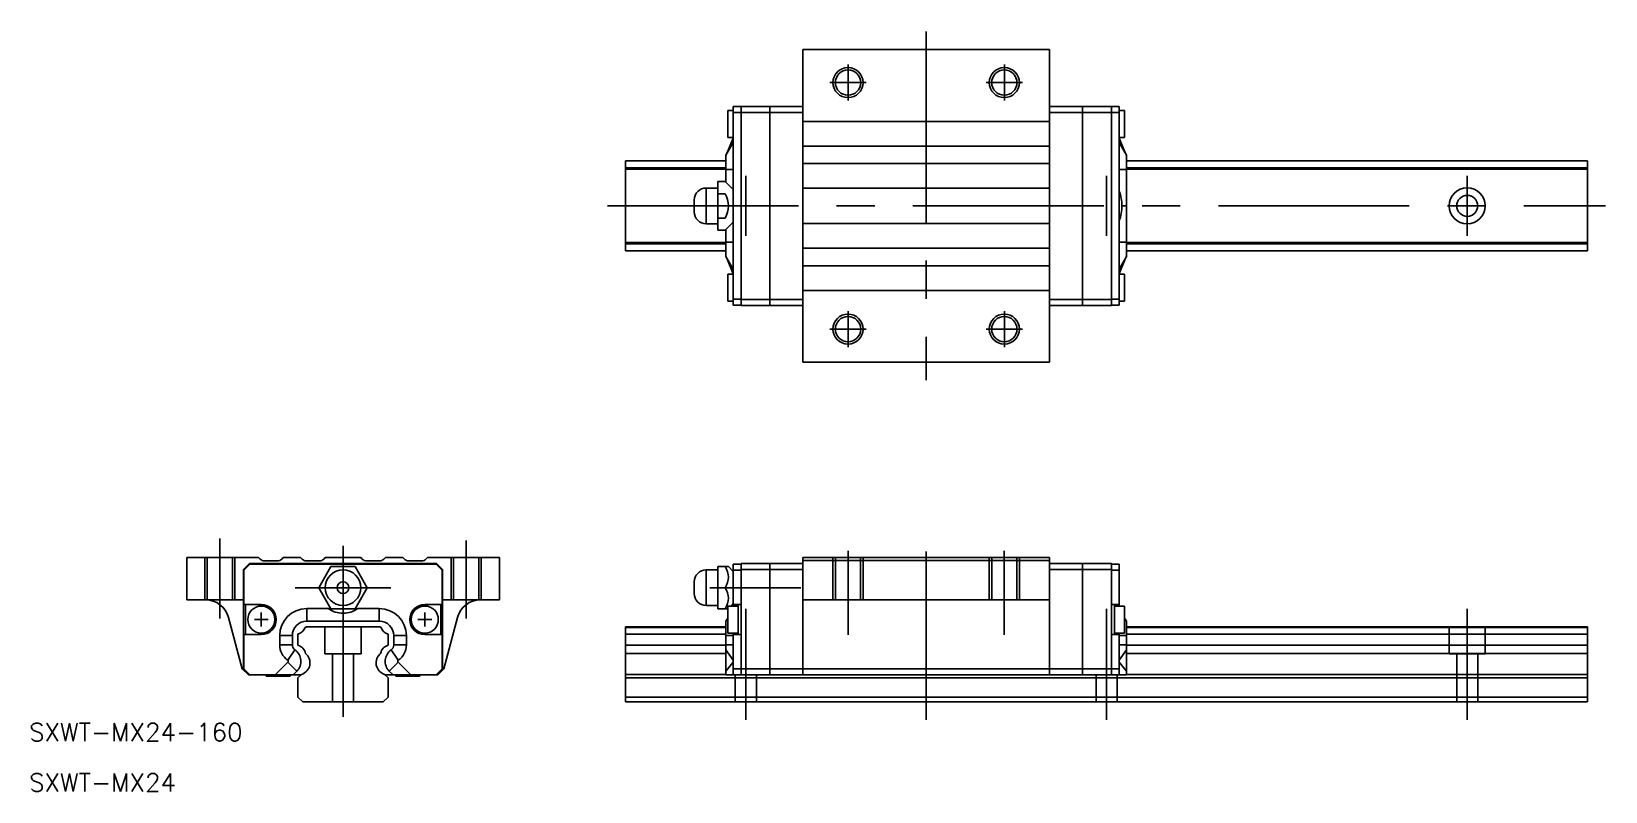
# Model space of a CAD drawing. Extents: x -52 to 210, y -15 to 112.
import ezdxf

# ---------------------------------------------------------------- set-up
doc = ezdxf.new("R2010")
doc.units = 0
doc.linetypes.add('CENTER', pattern=[50.8, 31.75, -6.35, 6.35, -6.35])
doc.linetypes.add('DASHED', pattern=[19.05, 12.7, -6.35])
doc.layers.get('0').update_dxf_attribs({"linetype": 'CONTINUOUS'})
doc.layers.add('CENTER', color=1, linetype='CENTER')
doc.styles.get("Standard").update_dxf_attribs({"font": 'txt.shx', "height": 3, "bigfont": 'bigfont.shx'})

msp = doc.modelspace()

# ---------------------------------------------------------------- linework, layer by layer
at = {"color": 7, "linetype": 'CONTINUOUS'}
for p, q in [((76.5, 108.500019), (76.5, 56.500019)), ((117.5, 108.500019), (76.5, 108.500019)), ((117.5, 56.500019), (117.5, 108.500019)), ((64.9, 98.350019), (64, 98.350019)), ((64, 93.850019), (64, 98.350019)), ((64.9, 98.000019), (64.9, 99.000019)), ((64.9, 99.000019), (66.2, 99.000019)), ((64.9, 67.000019), (64.9, 98.000019)), ((64.9, 98.000019), (66.2, 98.000019)), ((66.2, 99.050019), (76.5, 99.050019)), ((66.2, 98.050019), (66.2, 99.050019)), ((66.2, 98.050019), (76.5, 98.050019)), ((66.2, 93.148194), (66.2, 98.050019)), ((71, 65.950019), (71, 99.050019)), ((127.8, 99.050019), (117.5, 99.050019)), ((127.8, 98.050019), (117.5, 98.050019)), ((123, 65.950019), (123, 99.050019)), ((127.8, 98.050019), (127.8, 99.050019)), ((129.1, 99.000019), (127.8, 99.000019)), ((127.8, 66.950019), (127.8, 98.050019)), ((129.1, 98.000019), (127.8, 98.000019)), ((129.1, 98.000019), (129.1, 99.000019)), ((130, 98.350019), (129.1, 98.350019)), ((129.1, 67.000019), (129.1, 98.000019)), ((130, 93.850019), (130, 98.350019)), ((117.5, 96.550019), (76.5, 96.550019)), ((64.899864, 93.030018), (63.7, 90.930018)), ((64.899864, 93.030018), (63.7, 90.930018)), ((64.899864, 93.785046), (63.858383, 91.207219)), ((64.899864, 93.785046), (63.858383, 91.207219)), ((64, 93.850019), (64.9, 93.850019)), ((64.899864, 93.785046), (64.9, 93.785046)), ((64.899864, 93.030018), (64.899864, 93.785046)), ((64.899864, 93.030018), (64.899864, 93.785046)), ((64.899864, 93.785046), (64.9, 93.785046)), ((64.899864, 93.030018), (64.9, 93.030018)), ((64.899864, 93.030018), (64.9, 93.030018)), ((66.2, 91.967055), (66.2, 93.148194)), ((66.2, 91.967055), (66.2, 93.148194)), ((66.2, 66.950019), (66.2, 91.967055)), ((76.5, 92.450019), (117.5, 92.450019)), ((129.1, 93.850019), (130, 93.850019)), ((129.100136, 93.785046), (129.1, 93.785046)), ((129.100136, 93.030018), (129.1, 93.030018)), ((129.100136, 93.785046), (130.141617, 91.207219)), ((129.100136, 93.030018), (129.100136, 93.785046)), ((129.100136, 93.030018), (130.3, 90.930018)), ((47, 90.000018), (63.7, 90.000018)), ((47, 90.000018), (47, 88.824817)), ((63.7, 90.930018), (63.7, 88.530018)), ((63.7, 90.930018), (63.7, 88.530018)), ((117.5, 89.550019), (76.5, 89.550019)), ((130.3, 90.930018), (130.3, 88.530018)), ((130.3, 90.000018), (207, 90.000018)), ((207, 90.000018), (207, 88.824817)), ((47, 88.824817), (63.7, 88.824817)), ((47, 88.600018), (47, 88.824817)), ((47, 88.600018), (63.7, 88.600018)), ((47, 76.40002), (47, 88.600018)), ((62.35, 84.520745), (62.35, 86.541471)), ((62.35, 86.541471), (63.558548, 86.541471)), ((64.9, 85.200019), (63.558548, 86.541471)), ((63.7, 88.530018), (64.899864, 88.530018)), ((63.7, 88.530018), (64.899864, 88.530018)), ((63.7, 86.400019), (63.7, 88.530018)), ((63.7, 86.400019), (63.7, 88.530018)), ((64.899864, 88.530018), (64.9, 88.530018)), ((64.899864, 88.530018), (64.9, 88.530018)), ((129.100136, 88.530018), (129.1, 88.530018)), ((130.3, 88.530018), (129.100136, 88.530018)), ((130.3, 88.824817), (207, 88.824817)), ((130.3, 88.600018), (207, 88.600018)), ((130.3, 82.500019), (130.3, 88.530018)), ((207, 88.600018), (207, 88.824817)), ((207, 76.40002), (207, 88.600018)), ((60.42, 85.470019), (60.42, 79.530019)), ((62.35, 85.470019), (60.42, 85.470019)), ((62.35, 80.479293), (62.35, 84.520745)), ((62.35, 84.520745), (63.558548, 84.520745)), ((76.5, 85.450019), (117.5, 85.450019)), ((129.1, 84.953914), (129.100119, 84.953914)), ((58.42, 81.530019), (58.42, 83.470019)), ((129.54573, 82.500019), (130.3, 82.500019)), ((130.3, 82.500019), (130.3, 76.47002)), ((60.42, 79.530019), (62.35, 79.530019)), ((62.35, 80.479293), (63.558548, 80.479293)), ((62.35, 78.458567), (62.35, 80.479293)), ((63.558548, 78.458567), (64.9, 79.800019)), ((63.7, 78.600019), (63.7, 76.47002)), ((76.5, 79.550019), (117.5, 79.550019)), ((129.1, 80.046124), (129.100119, 80.046124)), ((47, 76.40002), (63.7, 76.40002)), ((47, 76.40002), (47, 76.175221)), ((47, 76.175221), (63.7, 76.175221)), ((47, 75.00002), (47, 76.175221)), ((62.35, 78.458567), (63.558548, 78.458567)), ((63.7, 74.07002), (63.7, 76.47002)), ((63.7, 76.47002), (64.899864, 76.47002)), ((64.899864, 76.47002), (64.9, 76.47002)), ((129.100136, 76.47002), (129.1, 76.47002)), ((130.3, 76.47002), (129.100136, 76.47002)), ((130.3, 74.07002), (130.3, 76.47002)), ((130.3, 76.40002), (207, 76.40002)), ((130.3, 76.175221), (207, 76.175221)), ((207, 76.40002), (207, 76.175221)), ((207, 75.00002), (207, 76.175221)), ((47, 75.00002), (63.7, 75.00002)), ((64.899864, 71.97002), (63.7, 74.07002)), ((64.899864, 71.214992), (63.858383, 73.792819)), ((117.5, 75.450019), (76.5, 75.450019)), ((129.100136, 71.97002), (130.3, 74.07002)), ((129.100136, 71.214992), (130.141617, 73.792819)), ((130.3, 75.00002), (207, 75.00002)), ((64.9, 71.150019), (64, 71.150019)), ((64, 71.150019), (64, 66.650019)), ((64.899864, 71.97002), (64.9, 71.97002)), ((64.899864, 71.97002), (64.899864, 71.214992)), ((64.899864, 71.214992), (64.9, 71.214992)), ((76.5, 72.550019), (117.5, 72.550019)), ((129.100136, 71.97002), (129.1, 71.97002)), ((129.100136, 71.214992), (129.1, 71.214992)), ((130, 71.150019), (129.1, 71.150019)), ((129.100136, 71.97002), (129.100136, 71.214992)), ((130, 71.150019), (130, 66.650019)), ((117.5, 68.450019), (76.5, 68.450019)), ((64, 66.650019), (64.9, 66.650019)), ((64.9, 67.000019), (64.9, 66.000019)), ((64.9, 67.000019), (66.2, 67.000019)), ((64.9, 66.000019), (66.2, 66.000019)), ((66.2, 66.950019), (76.5, 66.950019)), ((66.2, 66.950019), (66.2, 65.950019)), ((66.2, 65.950019), (76.5, 65.950019)), ((127.8, 66.950019), (117.5, 66.950019)), ((127.8, 65.950019), (117.5, 65.950019)), ((129.1, 67.000019), (127.8, 67.000019)), ((127.8, 66.950019), (127.8, 65.950019)), ((129.1, 66.000019), (127.8, 66.000019)), ((129.1, 67.000019), (129.1, 66.000019)), ((129.1, 66.650019), (130, 66.650019)), ((117.5, 56.500019), (76.5, 56.500019)), ((-14.05, 24.000039), (-26, 24.000039)), ((-26, 24.000039), (-26, 17.000039)), ((-13.792893, 23.742932), (-14.05, 24.000039)), ((-9.95, 24.000039), (-10.207107, 23.742932)), ((-9.95, 24.000039), (-7.05, 24.000039)), ((-6.792893, 23.742932), (-7.05, 24.000039)), ((-2.95, 24.000039), (-3.207107, 23.742932)), ((2.95, 24.000039), (-2.95, 24.000039)), ((2.95, 24.000039), (3.207107, 23.742932)), ((6.792893, 23.742932), (7.05, 24.000039)), ((9.95, 24.000039), (7.05, 24.000039)), ((9.95, 24.000039), (10.207107, 23.742932)), ((13.792893, 23.742932), (14.05, 24.000039)), ((14.05, 24.000039), (26, 24.000039)), ((26, 24.000039), (26, 17.000039)), ((117.5, 24.000039), (76.5, 24.000039)), ((76.5, 24.000039), (76.5, 23.500039)), ((117.5, 24.000039), (117.5, 23.500039)), ((-15.55, 23.000039), (-16.55, 22.000039)), ((-16.55, 22.000039), (-16.55, 11.950502)), ((-15.5, 22.900039), (-16.5, 21.900039)), ((-16.5, 21.900039), (-16.5, 16.200039)), ((-10.648175, 23.000039), (-15.55, 23.000039)), ((15.5, 22.900039), (-15.5, 22.900039)), ((-10.914214, 23.450039), (-13.085786, 23.450039)), ((-10.648175, 23.000039), (-10.711031, 22.900039)), ((-9.467036, 23.000039), (-10.648175, 23.000039)), ((-9.467036, 23.000039), (-10.648175, 23.000039)), ((-9.529892, 22.900039), (-9.467036, 23.000039)), ((15.55, 23.000039), (-9.467036, 23.000039)), ((-3.914214, 23.450039), (-6.085786, 23.450039)), ((-2.020726, 22.500039), (-4.041452, 19.000039)), ((2.020726, 22.500039), (-2.020726, 22.500039)), ((4.041452, 19.000039), (2.020726, 22.500039)), ((3.914214, 23.450039), (6.085786, 23.450039)), ((10.914214, 23.450039), (13.085786, 23.450039)), ((15.5, 22.900039), (16.5, 21.900039)), ((15.55, 23.000039), (16.55, 22.000039)), ((16.5, 21.900039), (16.5, 16.200039)), ((16.55, 22.000039), (16.55, 5.500039)), ((60.42, 21.970039), (60.42, 19.000039)), ((62.35, 21.970039), (60.42, 21.970039)), ((62.35, 19.000039), (62.35, 22.500039)), ((62.35, 22.500039), (63.558548, 22.500039)), ((64.1, 22.500039), (63.558548, 22.500039)), ((64.9, 21.700039), (64.1, 22.500039)), ((64.9, 22.900039), (66.2, 22.900039)), ((64.9, 22.900039), (64.9, 21.900039)), ((64.9, 21.900039), (64.9, 16.200039)), ((64.9, 21.900039), (66.2, 21.900039)), ((66.2, 23.000039), (76.5, 23.000039)), ((66.2, 23.000039), (66.2, 22.000039)), ((66.2, 22.000039), (76.5, 22.000039)), ((66.2, 22.000039), (66.2, 5.500039)), ((71, 23.000039), (71, 4.500039)), ((117.5, 23.500039), (76.5, 23.500039)), ((76.5, 23.500039), (76.5, 17.000039)), ((117.5, 23.500039), (117.5, 17.000039)), ((127.8, 23.000039), (117.5, 23.000039)), ((127.8, 22.000039), (117.5, 22.000039)), ((123, 23.000039), (123, 4.500039)), ((127.8, 23.000039), (127.8, 22.000039)), ((129.1, 22.900039), (127.8, 22.900039)), ((127.8, 22.000039), (127.8, 5.500039)), ((129.1, 21.900039), (127.8, 21.900039)), ((129.1, 22.900039), (129.1, 21.900039)), ((129.1, 21.900039), (129.1, 16.200039)), ((-4.041452, 19.000039), (-2.020726, 15.500039)), ((2.020726, 15.500039), (4.041452, 19.000039)), ((58.42, 19.000039), (58.42, 19.970039)), ((58.42, 18.030039), (58.42, 19.000039)), ((60.42, 19.000039), (60.42, 16.030039)), ((62.35, 15.500039), (62.35, 19.000039)), ((62.35, 19.000039), (63.558548, 19.000039)), ((-26, 17.000039), (-16.55, 17.000039)), ((-16.5, 16.200039), (-13.6, 16.200039)), ((-16.25, 16.200039), (-16.25, 11.200039)), ((16.5, 16.200039), (13.6, 16.200039)), ((16.25, 16.200039), (16.25, 11.200039)), ((16.55, 17.000039), (26, 17.000039)), ((60.42, 16.030039), (62.35, 16.030039)), ((64, 15.950039), (64, 11.450039)), ((65.7, 15.950039), (64, 15.950039)), ((64.55, 15.950039), (64.9, 16.300039)), ((64.9, 15.950039), (64.9, 16.200039)), ((66.2, 16.200039), (64.9, 16.200039)), ((65.7, 16.200039), (65.7, 11.200039)), ((76.5, 17.000039), (76.5, 5.500039)), ((76.5, 17.000039), (117.5, 17.000039)), ((117.5, 17.000039), (117.5, 5.500039)), ((127.8, 16.200039), (129.1, 16.200039)), ((128.3, 16.200039), (128.3, 11.200039)), ((130, 15.950039), (128.3, 15.950039)), ((129.1, 15.950039), (129.1, 16.200039)), ((130, 15.950039), (130, 11.450039)), ((-16.749999, 5.500039), (-19.037019, 14.035316)), ((-6.029999, 15.530039), (-2.453895, 15.530039)), ((-6.029999, 15.530039), (-2.453895, 15.530039)), ((-6.029999, 13.430039), (-6.029999, 15.530039)), ((-6.029999, 13.430039), (-6.029999, 15.530039)), ((0, 13.430039), (-6.029999, 13.430039)), ((0, 13.430039), (-6.029999, 13.430039)), ((-2.453854, 15.530039), (-2.038046, 15.530039)), ((-2.020726, 15.500039), (2.020726, 15.500039)), ((0, 15.500039), (0, 14.751433)), ((0, 14.751433), (0, 14.750039)), ((0, 14.750039), (0, 13.430039)), ((0, 14.750039), (0, 13.430039)), ((0, 13.430039), (6.029999, 13.430039)), ((0, 12.499999), (0, 13.430039)), ((6.029999, 15.530039), (2.453895, 15.530039)), ((6.029999, 13.430039), (6.029999, 15.530039)), ((16.749999, 5.500039), (19.037019, 14.035316)), ((62.35, 15.500039), (63.558548, 15.500039)), ((63.558548, 15.500039), (64.000983, 15.500039)), ((63.7, 13.430039), (64, 13.955098)), ((63.7, 11.030039), (63.7, 13.430039)), ((130.3, 13.430039), (130, 13.955098)), ((130.3, 11.030039), (130.3, 13.430039)), ((-16.55, 8.750502), (-16.55, 11.950502)), ((-16.55, 11.950502), (-16.55, 8.750502)), ((-16.5, 11.200039), (-16.5, 5.500039)), ((-13.6, 11.200039), (-16.5, 11.200039)), ((-10.529999, 11.030039), (-8.429999, 11.030039)), ((-10.529999, 11.030039), (-8.429999, 11.030039)), ((-10.529999, 11.030039), (-10.529999, 9.468899)), ((-10.529999, 11.030039), (-10.529999, 9.468899)), ((-8.429999, 9.468899), (-8.429999, 11.030039)), ((-8.429999, 9.468899), (-8.429999, 11.030039)), ((-7.499999, 11.285298), (-7.499999, 9.415707)), ((-6.099999, 12.499999), (-6.324798, 12.370214)), ((6.099999, 12.499999), (-6.099999, 12.499999)), ((6.099999, 12.499999), (6.324798, 12.370214)), ((7.499999, 11.285298), (7.499999, 9.415707)), ((10.529999, 11.030039), (8.429999, 11.030039)), ((8.429999, 9.468899), (8.429999, 11.030039)), ((10.529999, 11.030039), (10.529999, 9.468899)), ((13.6, 11.200039), (16.5, 11.200039)), ((16.5, 11.200039), (16.5, 5.500039)), ((47, 12.499998), (63.7, 12.499998)), ((47, 12.499998), (47, 12.370213)), ((47, 12.370213), (63.7, 12.370213)), ((47, 11.285297), (47, 12.370213)), ((47, 11.285297), (63.7, 11.285297)), ((47, 11.285297), (47, 9.415706)), ((64.899864, 11.030039), (63.7, 11.030039)), ((63.7, 9.468898), (63.7, 11.030039)), ((64, 11.450039), (65.7, 11.450039)), ((64.899288, 11.450086), (64.89972, 11.239712)), ((64.89972, 11.239712), (64.899864, 11.030039)), ((64.899864, 11.030039), (64.899864, 9.468898)), ((64.899864, 11.030039), (64.9, 11.030039)), ((64.9, 11.200039), (64.9, 11.450039)), ((64.9, 11.200039), (64.9, 5.500039)), ((66.2, 11.200039), (64.9, 11.200039)), ((127.8, 11.200039), (129.1, 11.200039)), ((128.3, 11.450039), (130, 11.450039)), ((129.1, 11.200039), (129.1, 11.450039)), ((129.1, 11.200039), (129.1, 5.500039)), ((129.100136, 11.030039), (129.1, 11.030039)), ((129.10028, 11.239712), (129.100136, 11.030039)), ((129.100136, 11.030039), (130.3, 11.030039)), ((129.100136, 11.030039), (129.100136, 9.468898)), ((129.100712, 11.450086), (129.10028, 11.239712)), ((130.3, 12.499998), (207, 12.499998)), ((130.3, 12.370213), (207, 12.370213)), ((130.3, 11.285297), (207, 11.285297)), ((130.3, 9.468898), (130.3, 11.030039)), ((207, 12.499998), (207, 12.370213)), ((207, 11.285297), (207, 12.370213)), ((207, 11.285297), (207, 9.415706)), ((-16.55, 8.750502), (-16.55, 5.500039)), ((-10.529999, 9.468899), (-8.429999, 9.468899)), ((-10.529999, 9.468899), (-8.429999, 9.468899)), ((-9.196688, 6.921585), (-7.999899, 8.647185)), ((-9.196688, 6.921585), (-7.999899, 8.647185)), ((9.196688, 6.921585), (7.999899, 8.647185)), ((10.529999, 9.468899), (8.429999, 9.468899)), ((47, 9.415706), (63.7, 9.415706)), ((47, 8.065834), (47, 9.415706)), ((47, 4.588562), (47, 8.065834)), ((47, 8.065834), (63.7, 8.065834)), ((64.899864, 9.468898), (63.7, 9.468898)), ((63.7, 8.647184), (63.7, 9.468898)), ((64.899864, 6.921584), (63.7, 8.647184)), ((63.7, 5.130895), (63.7, 8.647184)), ((64.899864, 9.468898), (64.9, 9.468898)), ((129.100136, 9.468898), (129.1, 9.468898)), ((129.100136, 9.468898), (130.3, 9.468898)), ((129.100136, 6.921584), (130.3, 8.647184)), ((130.3, 8.647184), (130.3, 9.468898)), ((130.3, 9.415706), (207, 9.415706)), ((130.3, 5.130895), (130.3, 8.647184)), ((130.3, 8.065834), (207, 8.065834)), ((207, 8.065834), (207, 9.415706)), ((207, 4.588562), (207, 8.065834)), ((-16.749999, 5.500039), (-15.749999, 4.500039)), ((-16.55, 5.500039), (-15.55, 4.500039)), ((-16.5, 5.500039), (-15.5, 4.500039)), ((-9.169246, 6.61582), (-11.285027, 4.500039)), ((-9.169246, 6.61582), (-11.285027, 4.500039)), ((-9.169246, 6.61582), (-7.684322, 5.130896)), ((-9.169246, 6.61582), (-7.684322, 5.130896)), ((9.169246, 6.61582), (7.684322, 5.130896)), ((9.169246, 6.61582), (11.285027, 4.500039)), ((16.5, 5.500039), (15.5, 4.500039)), ((16.55, 5.500039), (15.55, 4.500039)), ((16.749999, 5.500039), (15.749999, 4.500039)), ((64.899864, 6.615819), (63.7, 5.130895)), ((64.899864, 6.921584), (64.9, 6.921584)), ((64.899864, 6.615819), (64.899864, 4.500039)), ((64.899864, 6.615819), (64.9, 6.615819)), ((64.9, 5.500039), (64.9, 4.500039)), ((64.9, 5.500039), (66.2, 5.500039)), ((66.2, 5.500039), (66.2, 4.500039)), ((66.2, 5.500039), (76.5, 5.500039)), ((76.5, 5.500039), (76.5, 4.500039)), ((117.5, 5.500039), (76.5, 5.500039)), ((127.8, 5.500039), (117.5, 5.500039)), ((117.5, 5.500039), (117.5, 4.500039)), ((127.8, 5.500039), (127.8, 4.500039)), ((129.1, 5.500039), (127.8, 5.500039)), ((129.100136, 6.921584), (129.1, 6.921584)), ((129.100136, 6.615819), (129.1, 6.615819)), ((129.1, 5.500039), (129.1, 4.500039)), ((129.100136, 6.615819), (129.100136, 4.500039)), ((129.100136, 6.615819), (130.3, 5.130895)), ((-15.749999, 4.500039), (-15.55, 4.500039)), ((-15.55, 4.500039), (-15.5, 4.500039)), ((-15.5, 4.500039), (-11.285027, 4.500039)), ((-12.8, 4.500039), (-12.8, 4.300039)), ((-8.8, 4.300039), (-12.8, 4.300039)), ((-11.285027, 4.500039), (-8.315179, 4.500039)), ((-11.285027, 4.500039), (-8.315179, 4.500039)), ((-8.8, 4.300039), (-8.8, 4.500039)), ((-8.315179, 4.500039), (-7.684322, 5.130896)), ((-8.315179, 4.500039), (-7.684322, 5.130896)), ((-8.315179, 4.500039), (-6.99996, 4.500039)), ((-8.315179, 4.500039), (-6.99996, 4.500039)), ((-6.911437, 4.588563), (-7.499999, 4)), ((-7.499999, 4), (-7.499999, 0.800001)), ((6.911437, 4.588563), (7.499999, 4)), ((8.315179, 4.500039), (6.99996, 4.500039)), ((7.499999, 4), (7.499999, 0.800001)), ((8.315179, 4.500039), (7.684322, 5.130896)), ((11.285027, 4.500039), (8.315179, 4.500039)), ((8.8, 4.500039), (8.8, 4.300039)), ((8.8, 4.300039), (12.8, 4.300039)), ((15.5, 4.500039), (11.285027, 4.500039)), ((12.8, 4.300039), (12.8, 4.500039)), ((15.55, 4.500039), (15.5, 4.500039)), ((15.749999, 4.500039), (15.55, 4.500039)), ((47, 4.588562), (63.7, 4.588562)), ((47, 4.588562), (47, 4)), ((47, 4), (207, 4)), ((47, 4), (47, 0.800001)), ((63.7, 4.500039), (63.7, 5.130895)), ((64.899864, 4.500039), (63.7, 4.500039)), ((64.899864, 4.500039), (64.9, 4.500039)), ((64.9, 4.500039), (66.2, 4.500039)), ((66.2, 4.500039), (76.5, 4.500039)), ((117.5, 4.500039), (76.5, 4.500039)), ((127.8, 4.500039), (117.5, 4.500039)), ((129.1, 4.500039), (127.8, 4.500039)), ((129.100136, 4.500039), (129.1, 4.500039)), ((129.100136, 4.500039), (130.3, 4.500039)), ((130.3, 4.500039), (130.3, 5.130895)), ((130.3, 4.588562), (207, 4.588562)), ((207, 4.588562), (207, 4)), ((207, 4), (207, 0.800001)), ((-7.499999, 0.800001), (-6.699999, 0)), ((-6.699999, 0), (6.699999, 0)), ((7.499999, 0.800001), (6.699999, 0)), ((47, 0.800001), (207, 0.800001)), ((47, 0.800001), (47, 0)), ((47, 0), (207, 0)), ((207, 0.800001), (207, 0))]:
    msp.add_line(p, q, dxfattribs=at)
at = {"color": 3, "linetype": 'DASHED'}
for p, q in [((-23, 24.000039), (-23, 17.000039)), ((-22.6, 24.000039), (-22.6, 17.000039)), ((-18.4, 24.000039), (-18.4, 17.000039)), ((-18, 24.000039), (-18, 17.000039)), ((18, 24.000039), (18, 17.000039)), ((18.4, 24.000039), (18.4, 17.000039)), ((22.6, 24.000039), (22.6, 17.000039)), ((23, 24.000039), (23, 17.000039)), ((81.496971, 24.000039), (81.496971, 17.000039)), ((81.896971, 24.000039), (81.896971, 17.000039)), ((86.096971, 24.000039), (86.096971, 17.000039)), ((86.496971, 24.000039), (86.496971, 17.000039)), ((107.496971, 24.000039), (107.496971, 17.000039)), ((107.896971, 24.000039), (107.896971, 17.000039)), ((112.096971, 24.000039), (112.096971, 17.000039)), ((112.496971, 24.000039), (112.496971, 17.000039)), ((-22.900723, 17.000039), (-18.25, 17.000039)), ((22.900723, 17.000039), (18.25, 17.000039)), ((-3, 12.524999), (-3, 8)), ((3, 12.499999), (3, 8)), ((184, 12.5), (184, 8)), ((190, 12.5), (190, 8)), ((-3, 8), (3, 8)), ((-1.75, 8), (-1.75, 0.000039)), ((1.75, 8), (1.75, 0.000039)), ((184, 8), (190, 8)), ((185.25, 8), (185.25, 0)), ((188.75, 8), (188.75, 0)), ((65.25, 4.500039), (65.25, 0)), ((68.75, 4.500039), (68.75, 0)), ((125.25, 4.500039), (125.25, 0)), ((128.75, 4.500039), (128.75, 0))]:
    msp.add_line(p, q, dxfattribs=at)
at = {"color": 3, "linetype": 'CONTINUOUS'}
for centre in [(84, 103.000019), (110, 103.000019), (84, 62.000019), (110, 62.000019)]:
    msp.add_circle(centre, 2.5, dxfattribs=at)
at = {"color": 7, "linetype": 'CONTINUOUS'}
for centre, radius in [((84, 103.000019), 2.103029), ((110, 103.000019), 2.103029), ((187, 82.500019), 3), ((187, 82.500019), 1.75), ((84, 62.000019), 2.103029), ((110, 62.000019), 2.103029), ((0, 19.000039), 0.97), ((-13.6, 13.700039), 2.25), ((13.6, 13.700039), 2.25)]:
    msp.add_circle(centre, radius, dxfattribs=at)
for centre, radius, start, end in [((215.152711, 90.780018), 150.269693, 179.142074, 180.857926), ((215.152711, 90.780018), 150.269693, 179.142074, 180.857926), ((-21.152711, 90.780018), 150.269693, 359.142074, 0.857926), ((60.42, 83.470019), 2, 90, 180), ((60.0579, 82.500019), 4.042013, 330.004594, 29.995406), ((122.913335, 82.56303), 6.632694, 359.455682, 21.129037), ((60.42, 81.530019), 2, 180, 270), ((122.913335, 82.437008), 6.632694, 338.870963, 0.544318), ((215.152711, 74.22002), 150.269693, 179.142074, 180.857926), ((-21.152711, 74.22002), 150.269693, 359.142074, 0.857926), ((-13.085786, 24.450039), 1, 225, 270), ((-10.914214, 24.450039), 1, 270, 315), ((-6.085786, 24.450039), 1, 225, 270), ((-3.914214, 24.450039), 1, 270, 315), ((3.914214, 24.450039), 1, 225, 270), ((6.085786, 24.450039), 1, 270, 315), ((10.914214, 24.450039), 1, 225, 270), ((13.085786, 24.450039), 1, 270, 315), ((0, 19.000039), 2.97, 0, 270), ((60.42, 19.970039), 2, 90, 180), ((60.998272, 20.750039), 3.101211, 325.646609, 34.353391), ((0, 19.000039), 2.97, 270, 0), ((60.998272, 17.250038), 3.101211, 325.646609, 34.353391), ((-22.900723, 13.000039), 4, 15, 90), ((-13.6, 13.700039), 2.5, 270, 90), ((13.6, 13.700039), 2.5, 90, 270), ((22.900723, 13.000039), 4, 90, 165), ((60.42, 18.030039), 2, 180, 270), ((-6.029934, 11.029974), 4.500065, 90.000828, 179.999172), ((-6.029934, 11.029974), 4.500065, 90.000828, 179.999172), ((-6.029999, 11.030039), 2.4, 90, 180), ((-6.029999, 11.030039), 2.4, 90, 180), ((0, 19.000039), 4.25, 234.733031, 270), ((0, 19.000039), 4.25, 270, 305.266969), ((6.029934, 11.029974), 4.500065, 0.000828, 89.999172), ((6.029999, 11.030039), 2.4, 0, 90), ((-7.929981, 12.93002), 1.699999, 284.651006, 340.773804), ((7.929981, 12.93002), 1.699999, 199.226196, 255.348994), ((-7.429918, 9.468942), 3.100081, 180.000784, 235.255995), ((-7.429918, 9.468942), 3.100081, 180.000784, 235.255995), ((-7.429999, 9.468899), 1, 180, 235.256779), ((-7.429999, 9.468899), 1, 180, 235.256779), ((-9.310667, 6.757242), 2.3, 315, 55.256779), ((-9.310667, 6.757242), 2.3, 315, 55.256779), ((-7.929981, 7.770984), 1.699999, 9.987968, 75.348994), ((-7.499999, 6.5), 2, 287.114433, 51.528442), ((7.499999, 6.5), 2, 128.471558, 252.885567), ((7.929981, 7.770984), 1.699999, 104.651006, 170.012032), ((9.310667, 6.757242), 2.3, 124.743221, 225), ((7.429999, 9.468899), 1, 304.743221, 0), ((7.429918, 9.468942), 3.100081, 304.744005, 359.999216), ((201.93638, 8.195241), 137.042435, 179.467492, 180.532508), ((-7.93638, 8.195241), 137.042435, 359.467492, 0.532508), ((-9.310667, 6.757242), 0.2, 314.99982727, 55.25698338), ((9.310667, 6.757242), 0.2, 124.74294883, 225.00009236)]:
    msp.add_arc(centre, radius, start, end, dxfattribs=at)
at = {"layer": 'CENTER', "color": 1, "linetype": 'CENTER'}
for p, q in [((97, 111.500019), (97, 53.500019)), ((84, 106.000019), (84, 100.000019)), ((110, 106.000019), (110, 100.000019)), ((81, 103.000019), (87, 103.000019)), ((107, 103.000019), (113, 103.000019)), ((67, 87.500019), (67, 77.500019)), ((127, 87.500019), (127, 77.500019)), ((187, 87.500019), (187, 77.500019)), ((44, 82.500019), (210, 82.500019)), ((84, 65.000019), (84, 59.000019)), ((110, 65.000019), (110, 59.000019)), ((81, 62.000019), (87, 62.000019)), ((107, 62.000019), (113, 62.000019)), ((-20.5, 27.167039), (-20.5, 13.891313)), ((20.5, 26.833039), (20.5, 13.891313)), ((0, 25.938193), (0, -2.492961)), ((83.996971, 25.132074), (83.996971, 11.133048)), ((97, 25.000039), (97, -3)), ((109.996971, 25.132074), (109.996971, 11.133048)), ((-7.97, 19.000039), (7.97, 19.000039)), ((76.144181, 19.000039), (61.031181, 19.000039)), ((-14.75, 13.700039), (-12.45, 13.700039)), ((-13.6, 14.850039), (-13.6, 12.550039)), ((12.45, 13.700039), (14.75, 13.700039)), ((13.6, 14.850039), (13.6, 12.550039)), ((67, 15.5), (67, -3)), ((127, 15.5), (127, -3)), ((187, 15.5), (187, -3))]:
    msp.add_line(p, q, dxfattribs=at)

# ---------------------------------------------------------------- texts
at = {"color": 7, "linetype": 'CONTINUOUS'}
for s, p in [('SXWT-MX24-160', (-52.208445, -6.527395)), ('SXWT-MX24', (-52.208445, -14.897597))]:
    msp.add_text(s, height=3, dxfattribs=at).set_placement(p)

doc.saveas('drawing.dxf')
